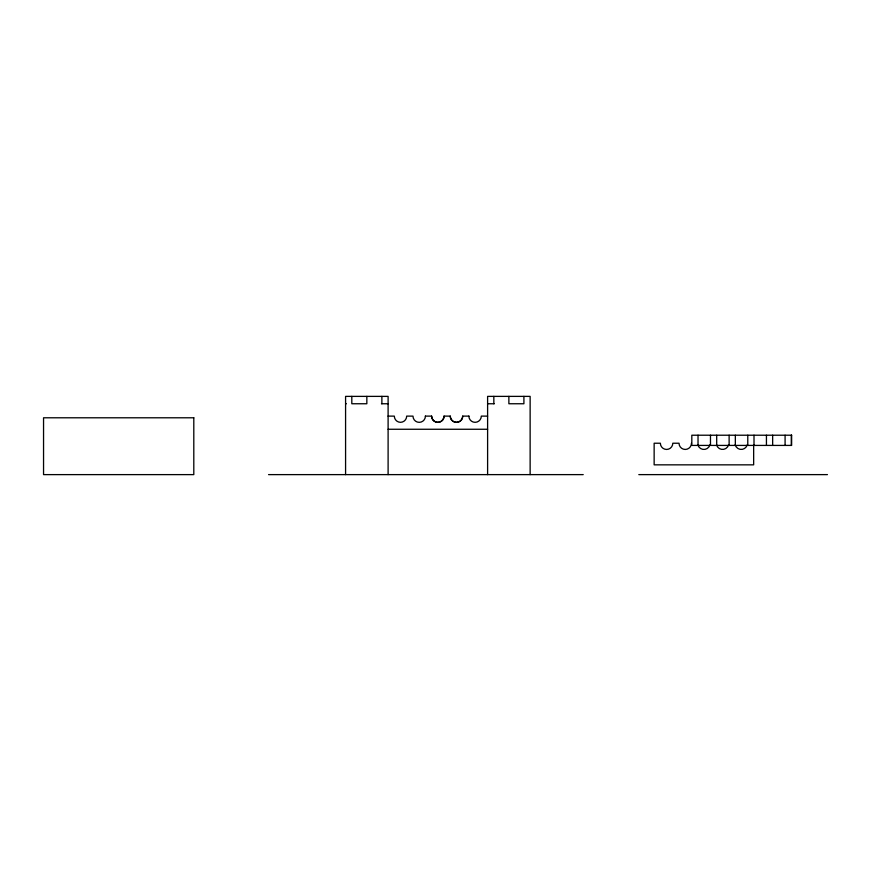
<?xml version="1.0" encoding="UTF-8"?>
<svg xmlns="http://www.w3.org/2000/svg" width="871" height="871" viewBox="0 0 871 871"><rect width="100%" height="100%" fill="white"/><g stroke="black" fill="none" stroke-linecap="round" stroke-linejoin="round"><path stroke-width="1.31" d="M345.58 403.752L346.31 403.752M381.465 403.752L388.107 403.752M487.608 403.752L494.26 403.752M388.031 416.109L394.323 416.131A6.217 6.217 0 0 0 400.464 422.326A6.217 6.217 0 0 0 406.681 416.109L412.985 416.131A6.217 6.217 0 0 0 419.201 422.348A6.217 6.217 0 0 0 425.418 416.131M425.342 416.109L431.646 416.131A6.217 6.217 0 0 0 437.863 422.348A6.217 6.217 0 0 0 444.079 416.131M450.22 416.109A6.217 6.217 0 0 0 456.437 422.326A6.217 6.217 0 0 0 462.653 416.109L468.957 416.131M487.608 416.131L481.315 416.109A6.217 6.217 0 0 1 475.087 422.326A6.217 6.217 0 0 1 468.87 416.109M388.107 429.261L487.608 429.261M268.551 474.619L583.222 474.619M638.802 474.619L827.45 474.619M791.303 435.217L791.303 445.419M785.087 435.217L785.087 445.419M772.653 435.217L772.653 445.419M766.436 435.217L766.436 445.419M754.003 435.217L754.003 445.419M753.655 444.58L753.655 464.842L654.143 464.842L654.143 443.23L660.37 443.23A6.217 6.217 0 0 0 666.587 449.447A6.217 6.217 0 0 0 672.804 443.23L679.021 443.23A6.217 6.217 0 0 0 685.237 449.447A6.217 6.217 0 0 0 691.465 443.23M747.775 435.217L747.775 445.419M735.342 435.217L735.342 445.419M729.125 435.217L729.125 445.419M716.691 435.217L716.691 445.419M710.475 435.217L710.475 445.419M698.03 435.217L698.03 445.419M530.134 474.619L530.134 396.381L487.608 396.381L487.608 474.619M523.907 396.381L523.907 403.752L508.871 403.752L508.871 396.381M493.835 396.381L493.835 403.752M388.107 474.619L388.107 396.381L345.58 396.381L345.58 474.619M381.879 396.381L381.879 403.752M366.843 396.381L366.843 403.752L351.808 403.752L351.808 396.381M431.559 416.109A6.217 6.217 0 0 0 437.775 422.326A6.217 6.217 0 0 0 443.992 416.109L450.296 416.131A6.217 6.217 0 0 0 456.513 422.348A6.217 6.217 0 0 0 462.741 416.131M747.22 444.841A6.217 6.217 0 0 1 735.211 444.841M728.559 444.841A6.217 6.217 0 0 1 716.55 444.841M709.909 444.841A6.217 6.217 0 0 1 697.889 444.841M193.798 417.786L43.55 417.786L43.55 474.619L193.798 474.619L193.798 417.786M791.63 435.217L691.814 435.217L691.814 445.419L791.63 445.419L791.63 435.217"/></g></svg>
